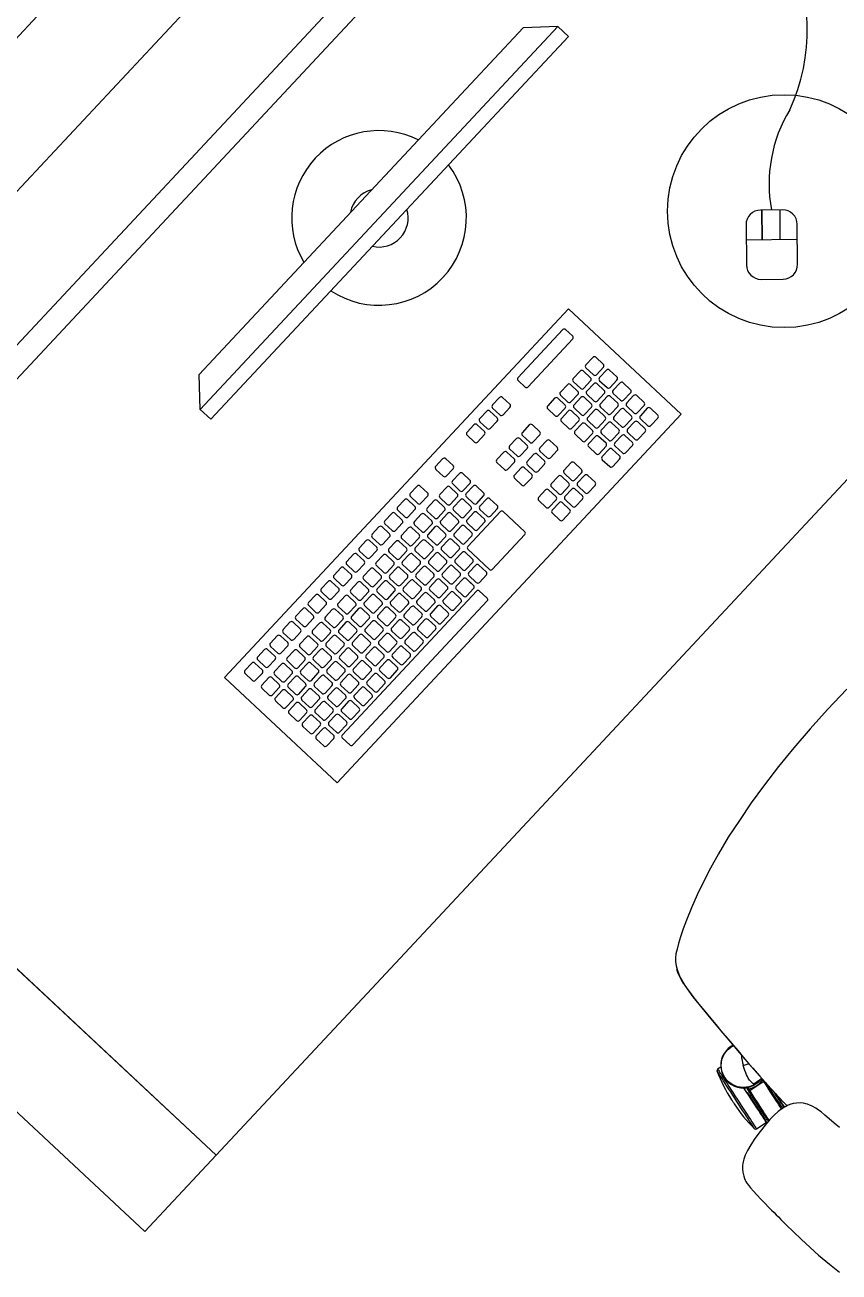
# Model space of a CAD drawing. Extents: x -15 to 8521, y -5327 to 1905.
# Drawn here: x 6877.4 to 6947.3, y -2087.8 to -1980.7 of the extents above; entities that cross this region are included whole.
import ezdxf

# ---------------------------------------------------------------- set-up
doc = ezdxf.new("R2010")
doc.units = 0
doc.layers.add('AR-MOB', color=2, linetype='Continuous')

# ---------------------------------------------------------------- blocks, each defined once
blk = doc.blocks.new('MESA RECEPÇÃO COM BIOMBO')
at = {"color": 3}
for p, q in [((77.9313, 98.2095), (79.3313, 98.2095)), ((77.9313, 98.1195), (79.3313, 98.1195))]:
    blk.add_line(p, q, dxfattribs=at)
at = {"color": 3, "lineweight": 30}
blk.add_line((77.9313, 98.1195), (77.9313, 97.5195), dxfattribs=at)
at = {"color": 2}
for p, q in [((77.9313, 98.0995), (79.3313, 98.0995)), ((78.3898, 97.9667), (78.4111, 97.9879)), ((78.4111, 97.9879), (78.8186, 97.9877)), ((78.8398, 97.9665), (78.8186, 97.9877)), ((78.8163, 97.7234), (78.8465, 97.6916)), ((78.8441, 97.731), (78.8257, 97.7135)), ((78.8257, 97.7135), (78.8441, 97.731)), ((78.8547, 97.7198), (78.8363, 97.7024)), ((77.9313, 97.5195), (79.3313, 97.5195))]:
    blk.add_line(p, q, dxfattribs=at)
at = {"color": 252}
for p, q in [((78.5942, 97.7841), (78.5942, 97.7758)), ((78.6525, 97.7857), (78.5958, 97.7857)), ((78.6541, 97.7758), (78.6541, 97.7841)), ((78.5958, 97.7742), (78.6525, 97.7742)), ((78.4589, 97.7167), (78.4589, 97.6912)), ((78.5016, 97.7183), (78.4605, 97.7183)), ((78.5032, 97.6912), (78.5032, 97.7167)), ((78.267, 97.6962), (78.267, 97.6919)), ((78.4395, 97.6962), (78.4395, 97.6919)), ((78.267, 97.6851), (78.267, 97.6758)), ((78.4379, 97.6867), (78.2686, 97.6867)), ((78.4395, 97.6851), (78.4395, 97.6758)), ((78.4605, 97.6896), (78.5016, 97.6896)), ((78.5373, 97.6867), (78.5329, 97.6867)), ((78.4379, 97.6742), (78.2686, 97.6742)), ((78.5373, 97.6742), (78.5329, 97.6742))]:
    blk.add_line(p, q, dxfattribs=at)
at = {"color": 3}
blk.add_lwpolyline([(77.9313, 98.1195), (77.9313, 97.5195), (77.8413, 97.5195), (77.8413, 98.1195), (77.9313, 98.1195)], dxfattribs=at)
at = {"color": 1}
blk.add_lwpolyline([(78.3898, 97.9542), (78.8398, 97.954), (78.8398, 97.9665), (78.3898, 97.9667)], close=True, dxfattribs=at)
at = {"color": 2}
blk.add_lwpolyline([(78.6687, 97.6619), (78.2358, 97.6619), (78.2358, 97.7944), (78.6687, 97.7944)], close=True, dxfattribs=at)
at = {"color": 252}
for points in [[(78.2503, 97.7836), (78.2503, 97.775, 0.414214), (78.2522, 97.7731), (78.2608, 97.7731, 0.414214), (78.2627, 97.775), (78.2627, 97.7836, 0.414214), (78.2608, 97.7855), (78.2522, 97.7855, 0.414214)], [(78.2663, 97.7836), (78.2663, 97.775, 0.414214), (78.2682, 97.7731), (78.2768, 97.7731, 0.414214), (78.2787, 97.775), (78.2787, 97.7836, 0.414214), (78.2768, 97.7855), (78.2682, 97.7855, 0.414214)], [(78.2823, 97.7836), (78.2823, 97.775, 0.414214), (78.2842, 97.7731), (78.2928, 97.7731, 0.414214), (78.2947, 97.775), (78.2947, 97.7836, 0.414214), (78.2928, 97.7855), (78.2842, 97.7855, 0.414214)], [(78.2983, 97.7836), (78.2983, 97.775, 0.414214), (78.3002, 97.7731), (78.3088, 97.7731, 0.414214), (78.3107, 97.775), (78.3107, 97.7836, 0.414214), (78.3088, 97.7855), (78.3002, 97.7855, 0.414214)], [(78.3143, 97.7836), (78.3143, 97.775, 0.414214), (78.3162, 97.7731), (78.3248, 97.7731, 0.414214), (78.3267, 97.775), (78.3267, 97.7836, 0.414214), (78.3248, 97.7855), (78.3162, 97.7855, 0.414214)], [(78.3303, 97.7836), (78.3303, 97.775, 0.414214), (78.3322, 97.7731), (78.3408, 97.7731, 0.414214), (78.3427, 97.775), (78.3427, 97.7836, 0.414214), (78.3408, 97.7855), (78.3322, 97.7855, 0.414214)], [(78.3463, 97.7836), (78.3463, 97.775, 0.414214), (78.3482, 97.7731), (78.3568, 97.7731, 0.414214), (78.3587, 97.775), (78.3587, 97.7836, 0.414214), (78.3568, 97.7855), (78.3482, 97.7855, 0.414214)], [(78.3623, 97.7836), (78.3623, 97.775, 0.414214), (78.3642, 97.7731), (78.3728, 97.7731, 0.414214), (78.3747, 97.775), (78.3747, 97.7836, 0.414214), (78.3728, 97.7855), (78.3642, 97.7855, 0.414214)], [(78.3783, 97.7836), (78.3783, 97.775, 0.414214), (78.3802, 97.7731), (78.3888, 97.7731, 0.414214), (78.3907, 97.775), (78.3907, 97.7836, 0.414214), (78.3888, 97.7855), (78.3802, 97.7855, 0.414214)], [(78.3943, 97.7836), (78.3943, 97.775, 0.414214), (78.3962, 97.7731), (78.4048, 97.7731, 0.414214), (78.4067, 97.775), (78.4067, 97.7836, 0.414214), (78.4048, 97.7855), (78.3962, 97.7855, 0.414214)], [(78.4103, 97.7836), (78.4103, 97.775, 0.414214), (78.4122, 97.7731), (78.4208, 97.7731, 0.414214), (78.4227, 97.775), (78.4227, 97.7836, 0.414214), (78.4208, 97.7855), (78.4122, 97.7855, 0.414214)], [(78.4263, 97.7836), (78.4263, 97.775, 0.414214), (78.4282, 97.7731), (78.4368, 97.7731, 0.414214), (78.4387, 97.775), (78.4387, 97.7836, 0.414214), (78.4368, 97.7855), (78.4282, 97.7855, 0.414214)], [(78.4423, 97.7836), (78.4423, 97.775, 0.414214), (78.4442, 97.7731), (78.4528, 97.7731, 0.414214), (78.4547, 97.775), (78.4547, 97.7836, 0.414214), (78.4528, 97.7855), (78.4442, 97.7855, 0.414214)], [(78.4583, 97.7836), (78.4583, 97.775, 0.414214), (78.4602, 97.7731), (78.4688, 97.7731, 0.414214), (78.4707, 97.775), (78.4707, 97.7836, 0.414214), (78.4688, 97.7855), (78.4602, 97.7855, 0.414214)], [(78.4903, 97.7836), (78.4903, 97.775, 0.414214), (78.4922, 97.7731), (78.5008, 97.7731, 0.414214), (78.5027, 97.775), (78.5027, 97.7836, 0.414214), (78.5008, 97.7855), (78.4922, 97.7855, 0.414214)], [(78.53, 97.7839), (78.53, 97.7753, 0.414214), (78.5319, 97.7734), (78.5406, 97.7734, 0.414214), (78.5425, 97.7753), (78.5425, 97.7839, 0.414214), (78.5406, 97.7858), (78.5319, 97.7858, 0.414214)], [(78.546, 97.7839), (78.546, 97.7753, 0.414214), (78.5479, 97.7734), (78.5566, 97.7734, 0.414214), (78.5585, 97.7753), (78.5585, 97.7839, 0.414214), (78.5566, 97.7858), (78.5479, 97.7858, 0.414214)], [(78.562, 97.7839), (78.562, 97.7753, 0.414214), (78.5639, 97.7734), (78.5726, 97.7734, 0.414214), (78.5745, 97.7753), (78.5745, 97.7839, 0.414214), (78.5726, 97.7858), (78.5639, 97.7858, 0.414214)], [(78.251, 97.7645), (78.251, 97.7559, 0.414214), (78.2529, 97.754), (78.2616, 97.754, 0.414214), (78.2635, 97.7559), (78.2635, 97.7645, 0.414214), (78.2616, 97.7664), (78.2529, 97.7664, 0.414214)], [(78.267, 97.7645), (78.267, 97.7559, 0.414214), (78.2689, 97.754), (78.2776, 97.754, 0.414214), (78.2795, 97.7559), (78.2795, 97.7645, 0.414214), (78.2776, 97.7664), (78.2689, 97.7664, 0.414214)], [(78.283, 97.7645), (78.283, 97.7559, 0.414214), (78.2849, 97.754), (78.2936, 97.754, 0.414214), (78.2955, 97.7559), (78.2955, 97.7645, 0.414214), (78.2936, 97.7664), (78.2849, 97.7664, 0.414214)], [(78.299, 97.7645), (78.299, 97.7559, 0.414214), (78.3009, 97.754), (78.3096, 97.754, 0.414214), (78.3115, 97.7559), (78.3115, 97.7645, 0.414214), (78.3096, 97.7664), (78.3009, 97.7664, 0.414214)], [(78.315, 97.7645), (78.315, 97.7559, 0.414214), (78.3169, 97.754), (78.3256, 97.754, 0.414214), (78.3275, 97.7559), (78.3275, 97.7645, 0.414214), (78.3256, 97.7664), (78.3169, 97.7664, 0.414214)], [(78.331, 97.7645), (78.331, 97.7559, 0.414214), (78.3329, 97.754), (78.3416, 97.754, 0.414214), (78.3435, 97.7559), (78.3435, 97.7645, 0.414214), (78.3416, 97.7664), (78.3329, 97.7664, 0.414214)], [(78.347, 97.7645), (78.347, 97.7559, 0.414214), (78.3489, 97.754), (78.3576, 97.754, 0.414214), (78.3595, 97.7559), (78.3595, 97.7645, 0.414214), (78.3576, 97.7664), (78.3489, 97.7664, 0.414214)], [(78.363, 97.7645), (78.363, 97.7559, 0.414214), (78.3649, 97.754), (78.3736, 97.754, 0.414214), (78.3755, 97.7559), (78.3755, 97.7645, 0.414214), (78.3736, 97.7664), (78.3649, 97.7664, 0.414214)], [(78.379, 97.7645), (78.379, 97.7559, 0.414214), (78.3809, 97.754), (78.3896, 97.754, 0.414214), (78.3915, 97.7559), (78.3915, 97.7645, 0.414214), (78.3896, 97.7664), (78.3809, 97.7664, 0.414214)], [(78.395, 97.7645), (78.395, 97.7559, 0.414214), (78.3969, 97.754), (78.4056, 97.754, 0.414214), (78.4075, 97.7559), (78.4075, 97.7645, 0.414214), (78.4056, 97.7664), (78.3969, 97.7664, 0.414214)], [(78.411, 97.7645), (78.411, 97.7559, 0.414214), (78.4129, 97.754), (78.4216, 97.754, 0.414214), (78.4235, 97.7559), (78.4235, 97.7645, 0.414214), (78.4216, 97.7664), (78.4129, 97.7664, 0.414214)], [(78.427, 97.7645), (78.427, 97.7559, 0.414214), (78.4289, 97.754), (78.4376, 97.754, 0.414214), (78.4395, 97.7559), (78.4395, 97.7645, 0.414214), (78.4376, 97.7664), (78.4289, 97.7664, 0.414214)], [(78.443, 97.7645), (78.443, 97.7559, 0.414214), (78.4449, 97.754), (78.4536, 97.754, 0.414214), (78.4555, 97.7559), (78.4555, 97.7645, 0.414214), (78.4536, 97.7664), (78.4449, 97.7664, 0.414214)], [(78.459, 97.7645), (78.459, 97.7559, 0.414214), (78.4609, 97.754), (78.4696, 97.754, 0.414214), (78.4715, 97.7559), (78.4715, 97.7645, 0.414214), (78.4696, 97.7664), (78.4609, 97.7664, 0.414214)], [(78.475, 97.7645), (78.475, 97.7559, 0.414214), (78.4769, 97.754), (78.4856, 97.754, 0.414214), (78.4875, 97.7559), (78.4875, 97.7645, 0.414214), (78.4856, 97.7664), (78.4769, 97.7664, 0.414214)], [(78.491, 97.7645), (78.491, 97.7559, 0.414214), (78.4929, 97.754), (78.5016, 97.754, 0.414214), (78.5035, 97.7559), (78.5035, 97.7645, 0.414214), (78.5016, 97.7664), (78.4929, 97.7664, 0.414214)], [(78.251, 97.7485), (78.251, 97.7399, 0.414214), (78.2529, 97.738), (78.2616, 97.738, 0.414214), (78.2635, 97.7399), (78.2635, 97.7485, 0.414214), (78.2616, 97.7504), (78.2529, 97.7504, 0.414214)], [(78.267, 97.7485), (78.267, 97.7399, 0.414214), (78.2689, 97.738), (78.2776, 97.738, 0.414214), (78.2795, 97.7399), (78.2795, 97.7485, 0.414214), (78.2776, 97.7504), (78.2689, 97.7504, 0.414214)], [(78.283, 97.7485), (78.283, 97.7399, 0.414214), (78.2849, 97.738), (78.2936, 97.738, 0.414214), (78.2955, 97.7399), (78.2955, 97.7485, 0.414214), (78.2936, 97.7504), (78.2849, 97.7504, 0.414214)], [(78.299, 97.7485), (78.299, 97.7399, 0.414214), (78.3009, 97.738), (78.3096, 97.738, 0.414214), (78.3115, 97.7399), (78.3115, 97.7485, 0.414214), (78.3096, 97.7504), (78.3009, 97.7504, 0.414214)], [(78.315, 97.7485), (78.315, 97.7399, 0.414214), (78.3169, 97.738), (78.3256, 97.738, 0.414214), (78.3275, 97.7399), (78.3275, 97.7485, 0.414214), (78.3256, 97.7504), (78.3169, 97.7504, 0.414214)], [(78.331, 97.7485), (78.331, 97.7399, 0.414214), (78.3329, 97.738), (78.3416, 97.738, 0.414214), (78.3435, 97.7399), (78.3435, 97.7485, 0.414214), (78.3416, 97.7504), (78.3329, 97.7504, 0.414214)], [(78.347, 97.7485), (78.347, 97.7399, 0.414214), (78.3489, 97.738), (78.3576, 97.738, 0.414214), (78.3595, 97.7399), (78.3595, 97.7485, 0.414214), (78.3576, 97.7504), (78.3489, 97.7504, 0.414214)], [(78.363, 97.7485), (78.363, 97.7399, 0.414214), (78.3649, 97.738), (78.3736, 97.738, 0.414214), (78.3755, 97.7399), (78.3755, 97.7485, 0.414214), (78.3736, 97.7504), (78.3649, 97.7504, 0.414214)], [(78.379, 97.7485), (78.379, 97.7399, 0.414214), (78.3809, 97.738), (78.3896, 97.738, 0.414214), (78.3915, 97.7399), (78.3915, 97.7485, 0.414214), (78.3896, 97.7504), (78.3809, 97.7504, 0.414214)], [(78.395, 97.7485), (78.395, 97.7399, 0.414214), (78.3969, 97.738), (78.4056, 97.738, 0.414214), (78.4075, 97.7399), (78.4075, 97.7485, 0.414214), (78.4056, 97.7504), (78.3969, 97.7504, 0.414214)], [(78.411, 97.7485), (78.411, 97.7399, 0.414214), (78.4129, 97.738), (78.4216, 97.738, 0.414214), (78.4235, 97.7399), (78.4235, 97.7485, 0.414214), (78.4216, 97.7504), (78.4129, 97.7504, 0.414214)], [(78.427, 97.7485), (78.427, 97.7399, 0.414214), (78.4289, 97.738), (78.4376, 97.738, 0.414214), (78.4395, 97.7399), (78.4395, 97.7485, 0.414214), (78.4376, 97.7504), (78.4289, 97.7504, 0.414214)], [(78.443, 97.7485), (78.443, 97.7399, 0.414214), (78.4449, 97.738), (78.4536, 97.738, 0.414214), (78.4555, 97.7399), (78.4555, 97.7485, 0.414214), (78.4536, 97.7504), (78.4449, 97.7504, 0.414214)], [(78.459, 97.7485), (78.459, 97.7399, 0.414214), (78.4609, 97.738), (78.4696, 97.738, 0.414214), (78.4715, 97.7399), (78.4715, 97.7485, 0.414214), (78.4696, 97.7504), (78.4609, 97.7504, 0.414214)], [(78.475, 97.7485), (78.475, 97.7399, 0.414214), (78.4769, 97.738), (78.4856, 97.738, 0.414214), (78.4875, 97.7399), (78.4875, 97.7485, 0.414214), (78.4856, 97.7504), (78.4769, 97.7504, 0.414214)], [(78.491, 97.7485), (78.491, 97.7399, 0.414214), (78.4929, 97.738), (78.5016, 97.738, 0.414214), (78.5035, 97.7399), (78.5035, 97.7485, 0.414214), (78.5016, 97.7504), (78.4929, 97.7504, 0.414214)], [(78.5303, 97.7491), (78.5303, 97.7405, 0.414214), (78.5322, 97.7386), (78.5409, 97.7386, 0.414214), (78.5428, 97.7405), (78.5428, 97.7491, 0.414214), (78.5409, 97.751), (78.5322, 97.751, 0.414214)], [(78.5463, 97.7491), (78.5463, 97.7405, 0.414214), (78.5482, 97.7386), (78.5569, 97.7386, 0.414214), (78.5588, 97.7405), (78.5588, 97.7491, 0.414214), (78.5569, 97.751), (78.5482, 97.751, 0.414214)], [(78.5623, 97.7491), (78.5623, 97.7405, 0.414214), (78.5642, 97.7386), (78.5729, 97.7386, 0.414214), (78.5748, 97.7405), (78.5748, 97.7491, 0.414214), (78.5729, 97.751), (78.5642, 97.751, 0.414214)], [(78.5939, 97.7488), (78.5939, 97.7401, 0.414214), (78.5958, 97.7383), (78.6045, 97.7383, 0.414214), (78.6064, 97.7401), (78.6064, 97.7488, 0.414214), (78.6045, 97.7507), (78.5958, 97.7507, 0.414214)], [(78.6099, 97.7488), (78.6099, 97.7401, 0.414214), (78.6118, 97.7383), (78.6205, 97.7383, 0.414214), (78.6224, 97.7401), (78.6224, 97.7488, 0.414214), (78.6205, 97.7507), (78.6118, 97.7507, 0.414214)], [(78.6259, 97.7488), (78.6259, 97.7401, 0.414214), (78.6278, 97.7383), (78.6365, 97.7383, 0.414214), (78.6384, 97.7401), (78.6384, 97.7488, 0.414214), (78.6365, 97.7507), (78.6278, 97.7507, 0.414214)], [(78.6419, 97.7488), (78.6419, 97.7401, 0.414214), (78.6438, 97.7383), (78.6525, 97.7383, 0.414214), (78.6544, 97.7401), (78.6544, 97.7488, 0.414214), (78.6525, 97.7507), (78.6438, 97.7507, 0.414214)], [(78.251, 97.7325), (78.251, 97.7239, 0.414214), (78.2529, 97.722), (78.2616, 97.722, 0.414214), (78.2635, 97.7239), (78.2635, 97.7325, 0.414214), (78.2616, 97.7344), (78.2529, 97.7344, 0.414214)], [(78.267, 97.7325), (78.267, 97.7239, 0.414214), (78.2689, 97.722), (78.2776, 97.722, 0.414214), (78.2795, 97.7239), (78.2795, 97.7325, 0.414214), (78.2776, 97.7344), (78.2689, 97.7344, 0.414214)], [(78.283, 97.7325), (78.283, 97.7239, 0.414214), (78.2849, 97.722), (78.2936, 97.722, 0.414214), (78.2955, 97.7239), (78.2955, 97.7325, 0.414214), (78.2936, 97.7344), (78.2849, 97.7344, 0.414214)], [(78.299, 97.7325), (78.299, 97.7239, 0.414214), (78.3009, 97.722), (78.3096, 97.722, 0.414214), (78.3115, 97.7239), (78.3115, 97.7325, 0.414214), (78.3096, 97.7344), (78.3009, 97.7344, 0.414214)], [(78.315, 97.7325), (78.315, 97.7239, 0.414214), (78.3169, 97.722), (78.3256, 97.722, 0.414214), (78.3275, 97.7239), (78.3275, 97.7325, 0.414214), (78.3256, 97.7344), (78.3169, 97.7344, 0.414214)], [(78.331, 97.7325), (78.331, 97.7239, 0.414214), (78.3329, 97.722), (78.3416, 97.722, 0.414214), (78.3435, 97.7239), (78.3435, 97.7325, 0.414214), (78.3416, 97.7344), (78.3329, 97.7344, 0.414214)], [(78.347, 97.7325), (78.347, 97.7239, 0.414214), (78.3489, 97.722), (78.3576, 97.722, 0.414214), (78.3595, 97.7239), (78.3595, 97.7325, 0.414214), (78.3576, 97.7344), (78.3489, 97.7344, 0.414214)], [(78.363, 97.7325), (78.363, 97.7239, 0.414214), (78.3649, 97.722), (78.3736, 97.722, 0.414214), (78.3755, 97.7239), (78.3755, 97.7325, 0.414214), (78.3736, 97.7344), (78.3649, 97.7344, 0.414214)], [(78.379, 97.7325), (78.379, 97.7239, 0.414214), (78.3809, 97.722), (78.3896, 97.722, 0.414214), (78.3915, 97.7239), (78.3915, 97.7325, 0.414214), (78.3896, 97.7344), (78.3809, 97.7344, 0.414214)], [(78.395, 97.7325), (78.395, 97.7239, 0.414214), (78.3969, 97.722), (78.4056, 97.722, 0.414214), (78.4075, 97.7239), (78.4075, 97.7325, 0.414214), (78.4056, 97.7344), (78.3969, 97.7344, 0.414214)], [(78.411, 97.7325), (78.411, 97.7239, 0.414214), (78.4129, 97.722), (78.4216, 97.722, 0.414214), (78.4235, 97.7239), (78.4235, 97.7325, 0.414214), (78.4216, 97.7344), (78.4129, 97.7344, 0.414214)], [(78.427, 97.7325), (78.427, 97.7239, 0.414214), (78.4289, 97.722), (78.4376, 97.722, 0.414214), (78.4395, 97.7239), (78.4395, 97.7325, 0.414214), (78.4376, 97.7344), (78.4289, 97.7344, 0.414214)], [(78.443, 97.7325), (78.443, 97.7239, 0.414214), (78.4449, 97.722), (78.4536, 97.722, 0.414214), (78.4555, 97.7239), (78.4555, 97.7325, 0.414214), (78.4536, 97.7344), (78.4449, 97.7344, 0.414214)], [(78.459, 97.7325), (78.459, 97.7239, 0.414214), (78.4609, 97.722), (78.4696, 97.722, 0.414214), (78.4715, 97.7239), (78.4715, 97.7325, 0.414214), (78.4696, 97.7344), (78.4609, 97.7344, 0.414214)], [(78.475, 97.7325), (78.475, 97.7239, 0.414214), (78.4769, 97.722), (78.4856, 97.722, 0.414214), (78.4875, 97.7239), (78.4875, 97.7325, 0.414214), (78.4856, 97.7344), (78.4769, 97.7344, 0.414214)], [(78.491, 97.7325), (78.491, 97.7239, 0.414214), (78.4929, 97.722), (78.5016, 97.722, 0.414214), (78.5035, 97.7239), (78.5035, 97.7325, 0.414214), (78.5016, 97.7344), (78.4929, 97.7344, 0.414214)], [(78.5939, 97.7328), (78.5939, 97.7241, 0.414214), (78.5958, 97.7223), (78.6045, 97.7223, 0.414214), (78.6064, 97.7241), (78.6064, 97.7328, 0.414214), (78.6045, 97.7347), (78.5958, 97.7347, 0.414214)], [(78.6099, 97.7328), (78.6099, 97.7241, 0.414214), (78.6118, 97.7223), (78.6205, 97.7223, 0.414214), (78.6224, 97.7241), (78.6224, 97.7328, 0.414214), (78.6205, 97.7347), (78.6118, 97.7347, 0.414214)], [(78.6259, 97.7328), (78.6259, 97.7241, 0.414214), (78.6278, 97.7223), (78.6365, 97.7223, 0.414214), (78.6384, 97.7241), (78.6384, 97.7328, 0.414214), (78.6365, 97.7347), (78.6278, 97.7347, 0.414214)], [(78.6419, 97.7328), (78.6419, 97.7241, 0.414214), (78.6438, 97.7223), (78.6525, 97.7223, 0.414214), (78.6544, 97.7241), (78.6544, 97.7328, 0.414214), (78.6525, 97.7347), (78.6438, 97.7347, 0.414214)], [(78.5308, 97.729), (78.5308, 97.7204, 0.414214), (78.5327, 97.7185), (78.5413, 97.7185, 0.414214), (78.5432, 97.7204), (78.5432, 97.729, 0.414214), (78.5413, 97.7309), (78.5327, 97.7309, 0.414214)], [(78.5468, 97.729), (78.5468, 97.7204, 0.414214), (78.5487, 97.7185), (78.5573, 97.7185, 0.414214), (78.5592, 97.7204), (78.5592, 97.729, 0.414214), (78.5573, 97.7309), (78.5487, 97.7309, 0.414214)], [(78.5628, 97.729), (78.5628, 97.7204, 0.414214), (78.5647, 97.7185), (78.5733, 97.7185, 0.414214), (78.5752, 97.7204), (78.5752, 97.729, 0.414214), (78.5733, 97.7309), (78.5647, 97.7309, 0.414214)], [(78.251, 97.7165), (78.251, 97.7079, 0.414214), (78.2529, 97.706), (78.2616, 97.706, 0.414214), (78.2635, 97.7079), (78.2635, 97.7165, 0.414214), (78.2616, 97.7184), (78.2529, 97.7184, 0.414214)], [(78.267, 97.7165), (78.267, 97.7079, 0.414214), (78.2689, 97.706), (78.2776, 97.706, 0.414214), (78.2795, 97.7079), (78.2795, 97.7165, 0.414214), (78.2776, 97.7184), (78.2689, 97.7184, 0.414214)], [(78.283, 97.7165), (78.283, 97.7079, 0.414214), (78.2849, 97.706), (78.2936, 97.706, 0.414214), (78.2955, 97.7079), (78.2955, 97.7165, 0.414214), (78.2936, 97.7184), (78.2849, 97.7184, 0.414214)], [(78.299, 97.7165), (78.299, 97.7079, 0.414214), (78.3009, 97.706), (78.3096, 97.706, 0.414214), (78.3115, 97.7079), (78.3115, 97.7165, 0.414214), (78.3096, 97.7184), (78.3009, 97.7184, 0.414214)], [(78.315, 97.7165), (78.315, 97.7079, 0.414214), (78.3169, 97.706), (78.3256, 97.706, 0.414214), (78.3275, 97.7079), (78.3275, 97.7165, 0.414214), (78.3256, 97.7184), (78.3169, 97.7184, 0.414214)], [(78.331, 97.7165), (78.331, 97.7079, 0.414214), (78.3329, 97.706), (78.3416, 97.706, 0.414214), (78.3435, 97.7079), (78.3435, 97.7165, 0.414214), (78.3416, 97.7184), (78.3329, 97.7184, 0.414214)], [(78.347, 97.7165), (78.347, 97.7079, 0.414214), (78.3489, 97.706), (78.3576, 97.706, 0.414214), (78.3595, 97.7079), (78.3595, 97.7165, 0.414214), (78.3576, 97.7184), (78.3489, 97.7184, 0.414214)], [(78.363, 97.7165), (78.363, 97.7079, 0.414214), (78.3649, 97.706), (78.3736, 97.706, 0.414214), (78.3755, 97.7079), (78.3755, 97.7165, 0.414214), (78.3736, 97.7184), (78.3649, 97.7184, 0.414214)], [(78.379, 97.7165), (78.379, 97.7079, 0.414214), (78.3809, 97.706), (78.3896, 97.706, 0.414214), (78.3915, 97.7079), (78.3915, 97.7165, 0.414214), (78.3896, 97.7184), (78.3809, 97.7184, 0.414214)], [(78.395, 97.7165), (78.395, 97.7079, 0.414214), (78.3969, 97.706), (78.4056, 97.706, 0.414214), (78.4075, 97.7079), (78.4075, 97.7165, 0.414214), (78.4056, 97.7184), (78.3969, 97.7184, 0.414214)], [(78.411, 97.7165), (78.411, 97.7079, 0.414214), (78.4129, 97.706), (78.4216, 97.706, 0.414214), (78.4235, 97.7079), (78.4235, 97.7165, 0.414214), (78.4216, 97.7184), (78.4129, 97.7184, 0.414214)], [(78.427, 97.7165), (78.427, 97.7079, 0.414214), (78.4289, 97.706), (78.4376, 97.706, 0.414214), (78.4395, 97.7079), (78.4395, 97.7165, 0.414214), (78.4376, 97.7184), (78.4289, 97.7184, 0.414214)], [(78.443, 97.7165), (78.443, 97.7079, 0.414214), (78.4449, 97.706), (78.4536, 97.706, 0.414214), (78.4555, 97.7079), (78.4555, 97.7165, 0.414214), (78.4536, 97.7184), (78.4449, 97.7184, 0.414214)], [(78.5939, 97.7168), (78.5939, 97.7081, 0.414214), (78.5958, 97.7063), (78.6045, 97.7063, 0.414214), (78.6064, 97.7081), (78.6064, 97.7168, 0.414214), (78.6045, 97.7187), (78.5958, 97.7187, 0.414214)], [(78.6099, 97.7168), (78.6099, 97.7081, 0.414214), (78.6118, 97.7063), (78.6205, 97.7063, 0.414214), (78.6224, 97.7081), (78.6224, 97.7168, 0.414214), (78.6205, 97.7187), (78.6118, 97.7187, 0.414214)], [(78.6259, 97.7168), (78.6259, 97.7081, 0.414214), (78.6278, 97.7063), (78.6365, 97.7063, 0.414214), (78.6384, 97.7081), (78.6384, 97.7168, 0.414214), (78.6365, 97.7187), (78.6278, 97.7187, 0.414214)], [(78.6419, 97.7168), (78.6419, 97.7081, 0.414214), (78.6438, 97.7063), (78.6525, 97.7063, 0.414214), (78.6544, 97.7081), (78.6544, 97.7168, 0.414214), (78.6525, 97.7187), (78.6438, 97.7187, 0.414214)], [(78.251, 97.7005), (78.251, 97.6919, 0.414214), (78.2529, 97.69), (78.2616, 97.69, 0.414214), (78.2635, 97.6919), (78.2635, 97.7005, 0.414214), (78.2616, 97.7024), (78.2529, 97.7024, 0.414214)], [(78.267, 97.7005), (78.267, 97.6919, 0.414214), (78.2689, 97.69), (78.2776, 97.69, 0.414214), (78.2795, 97.6919), (78.2795, 97.7005, 0.414214), (78.2776, 97.7024), (78.2689, 97.7024, 0.414214)], [(78.283, 97.7005), (78.283, 97.6919, 0.414214), (78.2849, 97.69), (78.2936, 97.69, 0.414214), (78.2955, 97.6919), (78.2955, 97.7005, 0.414214), (78.2936, 97.7024), (78.2849, 97.7024, 0.414214)], [(78.299, 97.7005), (78.299, 97.6919, 0.414214), (78.3009, 97.69), (78.3096, 97.69, 0.414214), (78.3115, 97.6919), (78.3115, 97.7005, 0.414214), (78.3096, 97.7024), (78.3009, 97.7024, 0.414214)], [(78.315, 97.7005), (78.315, 97.6919, 0.414214), (78.3169, 97.69), (78.3256, 97.69, 0.414214), (78.3275, 97.6919), (78.3275, 97.7005, 0.414214), (78.3256, 97.7024), (78.3169, 97.7024, 0.414214)], [(78.331, 97.7005), (78.331, 97.6919, 0.414214), (78.3329, 97.69), (78.3416, 97.69, 0.414214), (78.3435, 97.6919), (78.3435, 97.7005, 0.414214), (78.3416, 97.7024), (78.3329, 97.7024, 0.414214)], [(78.347, 97.7005), (78.347, 97.6919, 0.414214), (78.3489, 97.69), (78.3576, 97.69, 0.414214), (78.3595, 97.6919), (78.3595, 97.7005, 0.414214), (78.3576, 97.7024), (78.3489, 97.7024, 0.414214)], [(78.363, 97.7005), (78.363, 97.6919, 0.414214), (78.3649, 97.69), (78.3736, 97.69, 0.414214), (78.3755, 97.6919), (78.3755, 97.7005, 0.414214), (78.3736, 97.7024), (78.3649, 97.7024, 0.414214)], [(78.379, 97.7005), (78.379, 97.6919, 0.414214), (78.3809, 97.69), (78.3896, 97.69, 0.414214), (78.3915, 97.6919), (78.3915, 97.7005, 0.414214), (78.3896, 97.7024), (78.3809, 97.7024, 0.414214)], [(78.395, 97.7005), (78.395, 97.6919, 0.414214), (78.3969, 97.69), (78.4056, 97.69, 0.414214), (78.4075, 97.6919), (78.4075, 97.7005, 0.414214), (78.4056, 97.7024), (78.3969, 97.7024, 0.414214)], [(78.411, 97.7005), (78.411, 97.6919, 0.414214), (78.4129, 97.69), (78.4216, 97.69, 0.414214), (78.4235, 97.6919), (78.4235, 97.7005, 0.414214), (78.4216, 97.7024), (78.4129, 97.7024, 0.414214)], [(78.427, 97.7005), (78.427, 97.6919, 0.414214), (78.4289, 97.69), (78.4376, 97.69, 0.414214), (78.4395, 97.6919), (78.4395, 97.7005, 0.414214), (78.4376, 97.7024), (78.4289, 97.7024, 0.414214)], [(78.443, 97.7005), (78.443, 97.6919, 0.414214), (78.4449, 97.69), (78.4536, 97.69, 0.414214), (78.4555, 97.6919), (78.4555, 97.7005, 0.414214), (78.4536, 97.7024), (78.4449, 97.7024, 0.414214)], [(78.5311, 97.7008), (78.5311, 97.6921, 0.414214), (78.5329, 97.6902), (78.5416, 97.6902, 0.414214), (78.5435, 97.6921), (78.5435, 97.7008, 0.414214), (78.5416, 97.7027), (78.5329, 97.7027, 0.414214)], [(78.5471, 97.7008), (78.5471, 97.6921, 0.414214), (78.5489, 97.6902), (78.5576, 97.6902, 0.414214), (78.5595, 97.6921), (78.5595, 97.7008, 0.414214), (78.5576, 97.7027), (78.5489, 97.7027, 0.414214)], [(78.5631, 97.7008), (78.5631, 97.6921, 0.414214), (78.5649, 97.6902), (78.5736, 97.6902, 0.414214), (78.5755, 97.6921), (78.5755, 97.7008, 0.414214), (78.5736, 97.7027), (78.5649, 97.7027, 0.414214)], [(78.5939, 97.7008), (78.5939, 97.6921, 0.414214), (78.5958, 97.6903), (78.6045, 97.6903, 0.414214), (78.6064, 97.6921), (78.6064, 97.7008, 0.414214), (78.6045, 97.7027), (78.5958, 97.7027, 0.414214)], [(78.6099, 97.7008), (78.6099, 97.6921, 0.414214), (78.6118, 97.6903), (78.6205, 97.6903, 0.414214), (78.6224, 97.6921), (78.6224, 97.7008, 0.414214), (78.6205, 97.7027), (78.6118, 97.7027, 0.414214)], [(78.6259, 97.7008), (78.6259, 97.6921, 0.414214), (78.6278, 97.6903), (78.6365, 97.6903, 0.414214), (78.6384, 97.6921), (78.6384, 97.7008, 0.414214), (78.6365, 97.7027), (78.6278, 97.7027, 0.414214)], [(78.6419, 97.7008), (78.6419, 97.6921, 0.414214), (78.6438, 97.6903), (78.6525, 97.6903, 0.414214), (78.6544, 97.6921), (78.6544, 97.7008, 0.414214), (78.6525, 97.7027), (78.6438, 97.7027, 0.414214)], [(78.5311, 97.6848), (78.5311, 97.6761, 0.414214), (78.5329, 97.6742), (78.5416, 97.6742, 0.414214), (78.5435, 97.6761), (78.5435, 97.6848, 0.414214), (78.5416, 97.6867), (78.5329, 97.6867, 0.414214)], [(78.5471, 97.6848), (78.5471, 97.6761, 0.414214), (78.5489, 97.6742), (78.5576, 97.6742, 0.414214), (78.5595, 97.6761), (78.5595, 97.6848, 0.414214), (78.5576, 97.6867), (78.5489, 97.6867, 0.414214)], [(78.5631, 97.6848), (78.5631, 97.6761, 0.414214), (78.5649, 97.6742), (78.5736, 97.6742, 0.414214), (78.5755, 97.6761), (78.5755, 97.6848, 0.414214), (78.5736, 97.6867), (78.5649, 97.6867, 0.414214)], [(78.5939, 97.6848), (78.5939, 97.6761, 0.414214), (78.5958, 97.6743), (78.6045, 97.6743, 0.414214), (78.6064, 97.6761), (78.6064, 97.6848, 0.414214), (78.6045, 97.6867), (78.5958, 97.6867, 0.414214)], [(78.6099, 97.6848), (78.6099, 97.6761, 0.414214), (78.6118, 97.6743), (78.6205, 97.6743, 0.414214), (78.6224, 97.6761), (78.6224, 97.6848, 0.414214), (78.6205, 97.6867), (78.6118, 97.6867, 0.414214)], [(78.6259, 97.6848), (78.6259, 97.6761, 0.414214), (78.6278, 97.6743), (78.6365, 97.6743, 0.414214), (78.6384, 97.6761), (78.6384, 97.6848, 0.414214), (78.6365, 97.6867), (78.6278, 97.6867, 0.414214)], [(78.6419, 97.6848), (78.6419, 97.6761, 0.414214), (78.6438, 97.6743), (78.6525, 97.6743, 0.414214), (78.6544, 97.6761), (78.6544, 97.6848, 0.414214), (78.6525, 97.6867), (78.6438, 97.6867, 0.414214)]]:
    blk.add_lwpolyline(points, format="xyb", close=True, dxfattribs=at)
at = {"color": 2}
blk.add_lwpolyline([(78.8132, 97.6771, 0.414214), (78.8309, 97.6767), (78.8559, 97.7004, 0.414214), (78.8563, 97.7181), (78.8433, 97.7318, 0.414214), (78.8256, 97.7323), (78.8006, 97.7085, 0.414214), (78.8002, 97.6908)], format="xyb", close=True, dxfattribs=at)
at = {"color": 1}
blk.add_circle((78.8564, 97.7164), 0.1, dxfattribs=at)
for radius, start, end in [(0.075, 16.3978, 163.5379), (0.025, 58.0198, 121.9159), (0.075, 189.562, 350.3738), (0.025, 209.9679, 329.9679)]:
    blk.add_arc((78.6148, 97.9666), radius, start, end, dxfattribs=at)
at = {"color": 2}
for centre, radius, start, end in [((78.8728, 97.9267), 0.1625, 288.1431, 32.8454), ((78.9489, 97.6517), 0.1233, 101.9432, 143.5276)]:
    blk.add_arc(centre, radius, start, end, dxfattribs=at)
at = {"color": 252}
for centre, start, end in [((78.5958, 97.7841), 90, 180), ((78.6525, 97.7841), 0, 90), ((78.5958, 97.7758), 180, 270), ((78.6525, 97.7758), 270, 0), ((78.4605, 97.7167), 90, 180), ((78.5016, 97.7167), 0, 90), ((78.4605, 97.6912), 180, 270), ((78.5016, 97.6912), 270, 0), ((78.2686, 97.6851), 90, 180), ((78.4379, 97.6851), 0, 90), ((78.2686, 97.6758), 180, 270), ((78.4379, 97.6758), 270, 0)]:
    blk.add_arc(centre, 0.0016, start, end, dxfattribs=at)
blk = doc.blocks.new('A$C1E86606E')
at = {"color": 1, "linetype": 'Continuous'}
for p, q in [((0.0609, 0.593), (0.0577, 0.5938)), ((0.0816, 0.5963), (0.0805, 0.5866)), ((0.0597, 0.5579), (0.0612, 0.5575)), ((0.063, 0.5649), (0.0615, 0.5653)), ((0.0622, 0.5612), (0.0628, 0.5639)), ((0.0631, 0.5648), (0.0627, 0.5652)), ((0.0633, 0.5628), (0.0629, 0.561)), ((0.077, 0.5575), (0.0629, 0.561)), ((0.0696, 0.5617), (0.0695, 0.5624)), ((0.077, 0.5575), (0.0775, 0.5593)), ((0.043, 0.5345), (0.0528, 0.532))]:
    blk.add_line(p, q, dxfattribs=at)
at = {"color": 1, "linetype": 'Continuous', "flags": 128}
for points in [[(0.348, 0.7357), (0.3256, 0.7353), (0.3041, 0.7344), (0.2834, 0.7329), (0.2635, 0.7311), (0.2446, 0.7288), (0.2266, 0.726), (0.2095, 0.723), (0.1934, 0.7195), (0.1797, 0.7162), (0.1671, 0.7126), (0.1551, 0.7089), (0.1437, 0.7048), (0.1331, 0.7007), (0.1256, 0.6976), (0.1191, 0.6947), (0.1136, 0.692), (0.1092, 0.6896), (0.1056, 0.6875), (0.1029, 0.6854), (0.1006, 0.6832), (0.0984, 0.6804), (0.0961, 0.6768), (0.094, 0.6726), (0.0922, 0.6678), (0.0908, 0.6625), (0.0897, 0.6567), (0.0886, 0.6505), (0.0876, 0.6437), (0.0866, 0.6363), (0.0855, 0.6279), (0.0846, 0.6212), (0.0838, 0.6143), (0.0831, 0.6079), (0.0824, 0.6025), (0.0819, 0.5979), (0.0811, 0.5917), (0.0803, 0.5847), (0.0795, 0.5774), (0.0784, 0.5669), (0.0775, 0.5564)], [(0.3719, 0.7353), (0.348, 0.7357)], [(0.0967, 0.6781), (0.0935, 0.6719), (0.0909, 0.6634), (0.0887, 0.6518), (0.087, 0.6398), (0.0853, 0.6277), (0.0837, 0.6142), (0.0825, 0.6038), (0.0816, 0.5967), (0.0808, 0.5897), (0.08, 0.5826), (0.079, 0.5728), (0.0781, 0.5631), (0.0772, 0.5533), (0.0764, 0.5435), (0.0757, 0.5336), (0.0756, 0.5287)], [(0.0965, 0.6783), (0.0948, 0.6751), (0.0933, 0.6715), (0.092, 0.6676), (0.0914, 0.6652)], [(0.042, 0.5357), (0.042, 0.5358), (0.0421, 0.5363), (0.0423, 0.537), (0.0426, 0.5382), (0.043, 0.5396), (0.0434, 0.5413), (0.0439, 0.5433), (0.0444, 0.5456), (0.0451, 0.5481), (0.0457, 0.5508), (0.0464, 0.5536), (0.0472, 0.5566), (0.048, 0.5597), (0.0487, 0.5628), (0.0495, 0.566), (0.0503, 0.5691), (0.0511, 0.5722), (0.0518, 0.5752), (0.0525, 0.5781), (0.0532, 0.5808), (0.0538, 0.5833), (0.0544, 0.5855), (0.0549, 0.5875), (0.0553, 0.5893), (0.0557, 0.5907), (0.0559, 0.5918), (0.0561, 0.5926), (0.0562, 0.593), (0.0563, 0.5931)], [(0.0577, 0.5938), (0.0577, 0.5937), (0.0576, 0.5934), (0.0575, 0.5927), (0.0572, 0.5917), (0.0569, 0.5903), (0.0565, 0.5887), (0.056, 0.5867), (0.0554, 0.5845), (0.0548, 0.5821), (0.0542, 0.5794), (0.0534, 0.5766), (0.0527, 0.5736), (0.0519, 0.5705), (0.0511, 0.5673), (0.0504, 0.5641)], [(0.0696, 0.5617), (0.0673, 0.5626), (0.065, 0.5638), (0.0612, 0.567), (0.0583, 0.571), (0.0565, 0.5757), (0.0561, 0.5806), (0.0569, 0.5855), (0.0589, 0.5901), (0.0621, 0.5939), (0.0662, 0.5968), (0.0708, 0.5985), (0.0758, 0.599), (0.0807, 0.5982), (0.0817, 0.5977)], [(0.0695, 0.5624), (0.0694, 0.5635), (0.0694, 0.5651), (0.0696, 0.5673), (0.0701, 0.5694), (0.0705, 0.5708), (0.0711, 0.5723), (0.0719, 0.574), (0.0728, 0.576), (0.0741, 0.5782), (0.0742, 0.5785), (0.0744, 0.5788), (0.0746, 0.5791), (0.0748, 0.5794), (0.0749, 0.5797), (0.0751, 0.58)], [(0.0806, 0.5873), (0.0802, 0.5869), (0.079, 0.5855), (0.0777, 0.5838), (0.0762, 0.5817), (0.076, 0.5814), (0.0758, 0.5811), (0.0757, 0.5808), (0.0755, 0.5805), (0.0753, 0.5802), (0.0751, 0.58)], [(0.0751, 0.58), (0.078, 0.5782), (0.0795, 0.5772)], [(0.0504, 0.5641), (0.0496, 0.5609), (0.0488, 0.5577), (0.048, 0.5546), (0.0473, 0.5517), (0.0465, 0.5488), (0.0459, 0.5462), (0.0453, 0.5437), (0.0447, 0.5415), (0.0442, 0.5396), (0.0438, 0.5379), (0.0435, 0.5366), (0.0432, 0.5355), (0.0431, 0.5348), (0.043, 0.5345), (0.043, 0.5345)], [(0.0467, 0.5671), (0.0467, 0.567), (0.0466, 0.5665), (0.0464, 0.5659), (0.0462, 0.5651), (0.046, 0.5644), (0.0459, 0.5637), (0.0458, 0.5633), (0.0457, 0.5632)], [(0.0528, 0.532), (0.0529, 0.532), (0.0529, 0.5324), (0.0531, 0.5331), (0.0534, 0.5341), (0.0537, 0.5355), (0.0541, 0.5371), (0.0546, 0.5391), (0.0551, 0.5413), (0.0558, 0.5437), (0.0564, 0.5464), (0.0571, 0.5492), (0.0579, 0.5522), (0.0586, 0.5553), (0.0594, 0.5585), (0.0602, 0.5617)], [(0.0606, 0.5616), (0.0598, 0.5583), (0.059, 0.5552), (0.0582, 0.5521), (0.0575, 0.5491), (0.0568, 0.5462), (0.0561, 0.5436), (0.0555, 0.5411), (0.055, 0.539), (0.0545, 0.537), (0.0541, 0.5354), (0.0538, 0.5341), (0.0535, 0.5332), (0.0534, 0.5326), (0.0533, 0.5323), (0.0533, 0.5323)], [(0.055, 0.5323), (0.055, 0.5325), (0.0552, 0.5331), (0.0554, 0.5341), (0.0557, 0.5354), (0.0561, 0.537), (0.0566, 0.5388), (0.0571, 0.541), (0.0577, 0.5434), (0.0584, 0.546), (0.0591, 0.5488), (0.0598, 0.5518), (0.0606, 0.5548), (0.0614, 0.558), (0.0622, 0.5612)], [(0.0629, 0.561), (0.0621, 0.5577), (0.0613, 0.5545), (0.0605, 0.5514), (0.0598, 0.5483), (0.059, 0.5454), (0.0584, 0.5428), (0.0578, 0.5403), (0.0572, 0.5381), (0.0567, 0.5361), (0.0563, 0.5345), (0.056, 0.5332), (0.0558, 0.5322), (0.0556, 0.5316), (0.0555, 0.5313)], [(0.0602, 0.5617), (0.061, 0.5649), (0.0614, 0.5664)], [(0.0622, 0.5612), (0.0622, 0.5612), (0.0622, 0.5612), (0.0623, 0.5611), (0.0624, 0.5611), (0.0625, 0.5611), (0.0626, 0.5611), (0.0628, 0.561), (0.0629, 0.561)], [(0.0628, 0.5639), (0.0628, 0.5639), (0.0629, 0.5641), (0.063, 0.5645), (0.0631, 0.5648)], [(0.0633, 0.5628), (0.0631, 0.5633), (0.0629, 0.5637), (0.0629, 0.5638), (0.0629, 0.5639), (0.0628, 0.5639)], [(0.0642, 0.564), (0.0642, 0.564), (0.0641, 0.5639), (0.0641, 0.5638), (0.064, 0.5637), (0.0638, 0.5635), (0.0637, 0.5632), (0.0635, 0.563), (0.0633, 0.5628)], [(0.0779, 0.5611), (0.0743, 0.5614), (0.0695, 0.5624)], [(0.077, 0.5608), (0.0762, 0.5607), (0.0754, 0.5607), (0.0745, 0.5608), (0.0737, 0.5608), (0.0728, 0.561), (0.0696, 0.5617)], [(0.0702, 0.5302), (0.0704, 0.531), (0.0708, 0.5326), (0.0713, 0.5346), (0.0719, 0.5368), (0.0725, 0.5392), (0.0731, 0.5419), (0.0739, 0.5448), (0.0746, 0.5478), (0.0754, 0.551), (0.0762, 0.5542), (0.077, 0.5575)], [(0.0761, 0.5607), (0.0769, 0.5608), (0.0771, 0.5608), (0.0772, 0.5608), (0.0772, 0.5608), (0.0772, 0.5608), (0.0772, 0.5608), (0.0772, 0.5608), (0.0772, 0.5608), (0.0772, 0.5608), (0.0772, 0.5608), (0.0772, 0.5608), (0.0774, 0.5608), (0.0777, 0.5608)], [(0.0773, 0.5608), (0.0773, 0.5608), (0.0773, 0.5607), (0.0773, 0.5605), (0.0773, 0.5603), (0.0774, 0.5601), (0.0774, 0.5598), (0.0774, 0.5595), (0.0775, 0.5593)], [(0.0774, 0.5559), (0.077, 0.5541), (0.0762, 0.551), (0.0754, 0.5479), (0.0747, 0.5449), (0.074, 0.5421), (0.0733, 0.5395), (0.0727, 0.5371), (0.0722, 0.535), (0.0717, 0.5331), (0.0713, 0.5315), (0.071, 0.5302), (0.071, 0.53)], [(0.0726, 0.5297), (0.0727, 0.5301), (0.073, 0.5315), (0.0735, 0.5333), (0.074, 0.5354), (0.0745, 0.5377), (0.0752, 0.5402), (0.0759, 0.543), (0.0765, 0.5455)], [(0.0763, 0.5432), (0.0759, 0.5415), (0.0752, 0.5389), (0.0746, 0.5364), (0.0741, 0.5342), (0.0736, 0.5323), (0.0732, 0.5306), (0.0729, 0.5296)], [(0.0436, 0.5307), (0.0361, 0.5298), (0.0297, 0.5287), (0.0242, 0.5274), (0.0199, 0.526), (0.0166, 0.5245), (0.0146, 0.5234), (0.0133, 0.5226), (0.012, 0.5217), (0.0108, 0.5207), (0.0095, 0.5195), (0.0077, 0.5176), (0.0059, 0.5148), (0.0048, 0.5129), (0.0042, 0.5114), (0.0038, 0.5103), (0.0034, 0.5087), (0.0029, 0.5065), (0.0025, 0.5037), (0.0021, 0.4998), (0.0018, 0.4955), (0.0015, 0.4901), (0.0013, 0.4852), (0.0011, 0.481), (0.0009, 0.4773), (0.0008, 0.4743), (0.0007, 0.4718), (0.0006, 0.4691), (0.0005, 0.4661), (0.0003, 0.4591), (0.0001, 0.4509), (0, 0.4416), (0, 0.4312), (0.0002, 0.4214), (0.0008, 0.4094), (0.0017, 0.3985)], [(0.0924, 0.4831), (0.0922, 0.489), (0.092, 0.4946), (0.0918, 0.4995), (0.0915, 0.5038), (0.0912, 0.5064), (0.0907, 0.5093), (0.09, 0.5127), (0.0893, 0.5149), (0.0887, 0.5163), (0.0884, 0.517), (0.0878, 0.5182), (0.0867, 0.5199), (0.085, 0.5222), (0.0828, 0.5244), (0.0804, 0.5263), (0.0778, 0.5277), (0.0758, 0.5287), (0.0743, 0.5292), (0.073, 0.5296), (0.0703, 0.5303), (0.0666, 0.531), (0.062, 0.5314), (0.0566, 0.5315), (0.0505, 0.5312), (0.0436, 0.5307)], [(0.055, 0.5323), (0.0549, 0.5321), (0.055, 0.532), (0.055, 0.5318), (0.0551, 0.5317), (0.0551, 0.5316), (0.0553, 0.5315), (0.0553, 0.5314)], [(0.0757, 0.5332), (0.0755, 0.5295), (0.0755, 0.5287)]]:
    blk.add_lwpolyline(points, dxfattribs=at)
at = {"color": 1, "linetype": 'Continuous'}
for centre, radius, start, end in [((0.1704, 0.5364), 0.1275, 153.5687, 166.0339), ((0.0751, 0.58), 0.0193, 76.0339, 274.4462), ((0.0574, 0.5925), 0.00129, 76.0339, 153.5687), ((0.0751, 0.58), 0.0193, 69.6729, 76.0339), ((0.1694, 0.5324), 0.1275, 166.0339, 178.4991), ((0.0751, 0.58), 0.0208, 235.6221, 276.4457), ((0.0433, 0.5357), 0.00129, 178.4991, 256.0339), ((0.0529, 0.5324), 0.000386, 256.0339, 346.0339)]:
    blk.add_arc(centre, radius, start, end, dxfattribs=at)

msp = doc.modelspace()

# ---------------------------------------------------------------- block references
at = {"layer": 'AR-MOB', "yscale": 100, "zscale": 100}
for name, p, xscale, rotation in [('MESA RECEPÇÃO COM BIOMBO', (-5653.321, -1023.285), -100, 226.9586866180974), ('MESA RECEPÇÃO COM BIOMBO', (8702.19, -14429.381), 100, 46.95868661809774), ('A$C1E86606E', (6976.378, -2115.103), 100, 46.95868661809774)]:
    msp.add_blockref(name, p, dxfattribs=dict(at, xscale=xscale, rotation=rotation))

doc.saveas('drawing.dxf')
